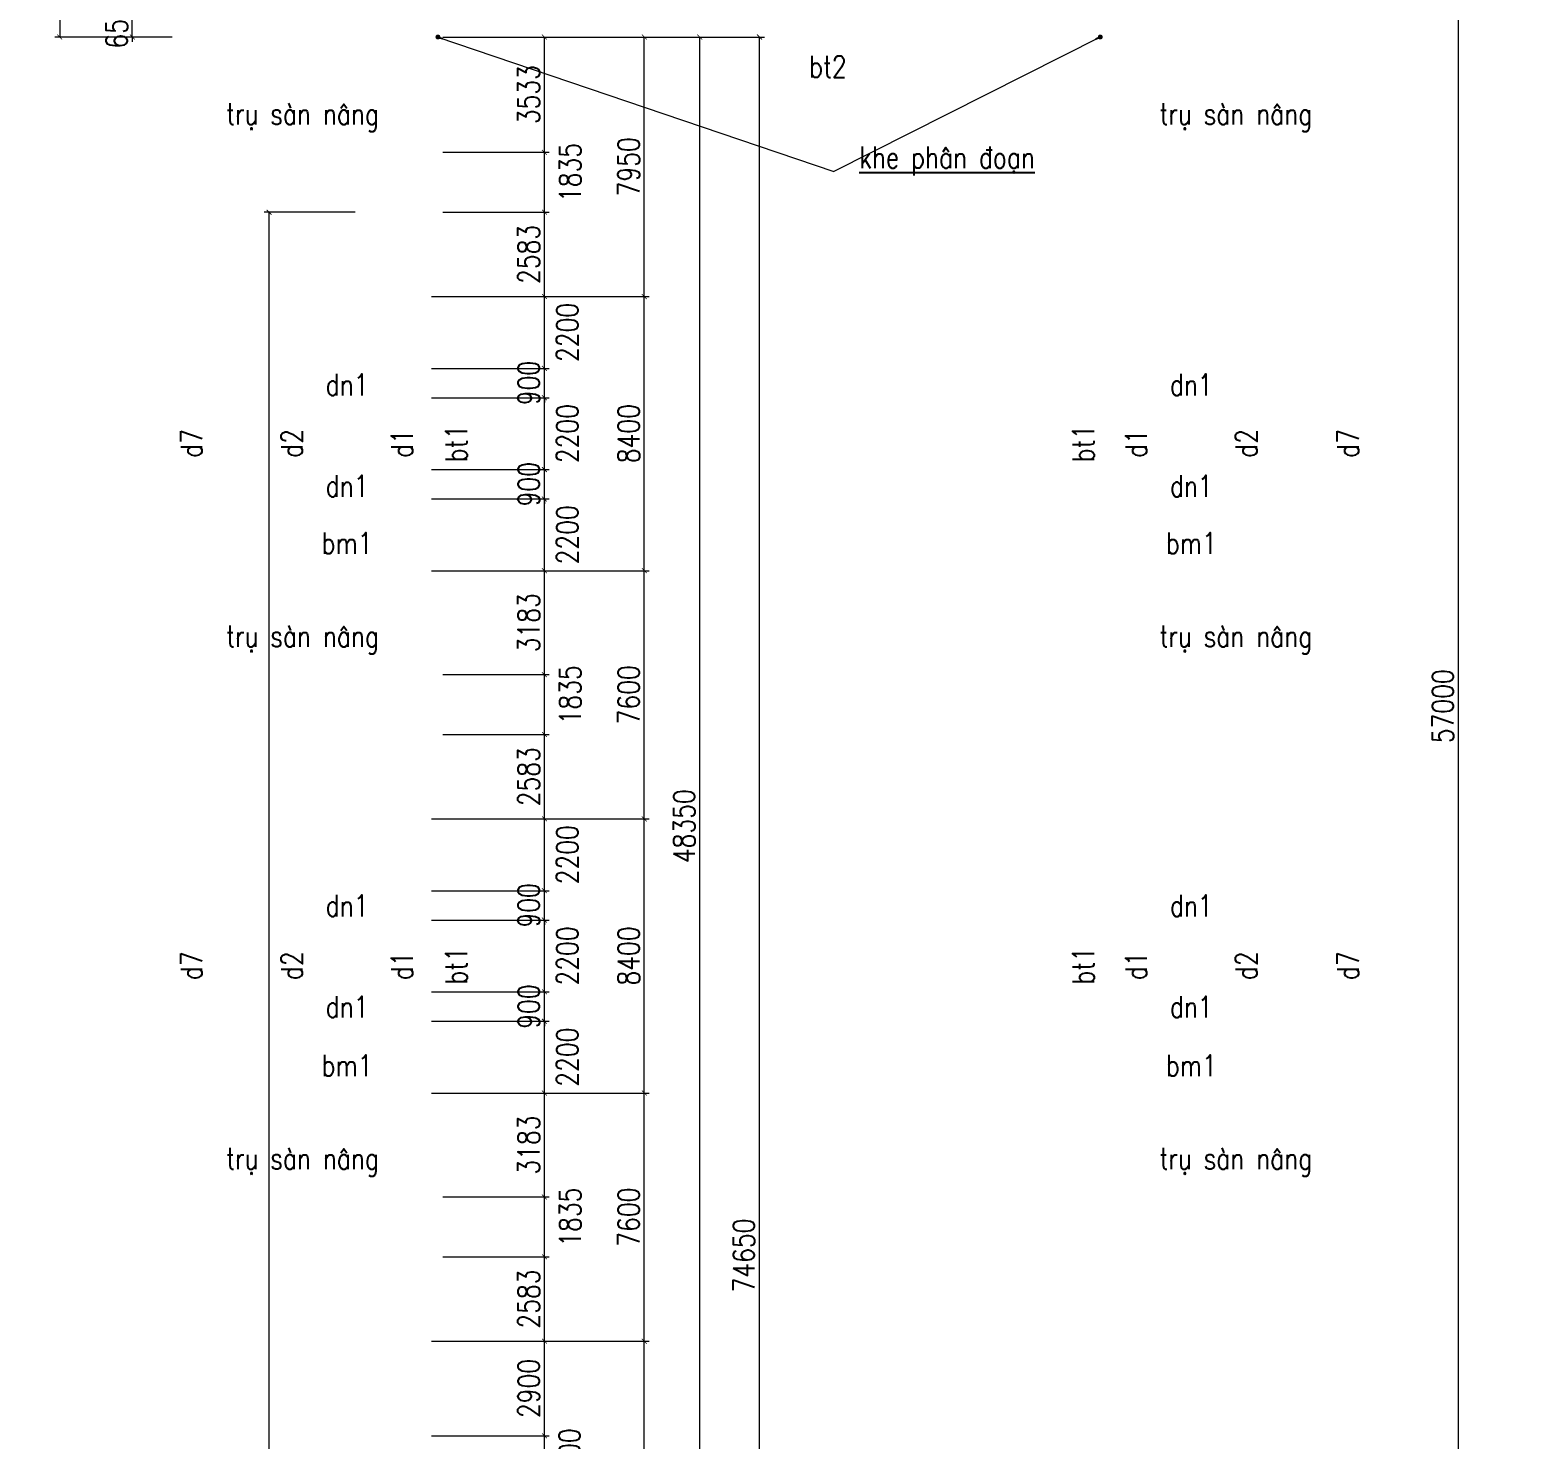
# Model space of a CAD drawing. Header units: inches. Extents: x -1640460 to 2672754, y -1012 to 1209503.
# Drawn here: x 211744 to 257599, y 142396 to 185561 of the extents above; entities that cross this region are included whole.
import ezdxf
from ezdxf.enums import TextEntityAlignment as Align

# ---------------------------------------------------------------- set-up
doc = ezdxf.new("R2010")
doc.units = ezdxf.units.IN
doc.header["$MEASUREMENT"] = 0
doc.layers.add('DAM_KT', color=4, linetype='Continuous')
doc.styles.add('KICH_THUOC', font='vnsimli.shx', dxfattribs={"width": 0.8})
doc.dimstyles.new('DIM_300', dxfattribs={"dimscale": 300, "dimtxt": 2.2, "dimasz": 0.5, "dimexe": 0.5, "dimexo": 0.5, "dimgap": 0.5, "dimtad": 1, "dimdec": 0, "dimdsep": 46, "dimtxsty": 'KICH_THUOC', "dimblk": 'ARCHTICK', "dimcen": 5, "dimclrd": 1, "dimclre": 8, "dimclrt": 256, "dimaunit": 1, "dimadec": 3, "dimazin": 2, "dimtfac": 1, "dimtdec": 0, "dimtix": 1, "dimtmove": 2, "dimatfit": 3, "dimldrblk": 'DOT', "dimfxl": 1, "dimtolj": 1, "dimtzin": 0, "dimlwd": 15, "dimlwe": 9, "dimarcsym": 0})

# ---------------------------------------------------------------- blocks, each defined once
blk = doc.blocks.new('_ArchTick')
at = {"color": 0, "linetype": 'ByBlock', "const_width": 0.15}
blk.add_lwpolyline([(-0.5, -0.5), (0.5, 0.5)], dxfattribs=at)
blk = doc.blocks.new('*D131')
at = {"layer": 'DAM_KT', "color": 8, "lineweight": 9}
for p, q in [((224049, 142494), (227662, 142494)), ((224049, 141594), (227662, 141594))]:
    blk.add_line(p, q, dxfattribs=at)
at = {"layer": 'DAM_KT', "color": 1, "lineweight": 15}
blk.add_line((227512, 141594), (227512, 142494), dxfattribs=at)
at = {"layer": 'Defpoints', "color": 0}
for p in [(223899, 142494), (227512, 142494), (223899, 141594)]:
    blk.add_point(p, dxfattribs=at)
at = {"layer": 'DAM_KT', "color": 1, "lineweight": 15, "xscale": 150, "yscale": 150, "zscale": 150}
for p, rotation in [((227512, 142494), 90), ((227512, 141594), 270)]:
    blk.add_blockref('_ArchTick', p, dxfattribs=dict(at, rotation=rotation))
at = {"layer": 'DAM_KT', "insert": (228279, 142044), "char_height": 660, "attachment_point": 5, "rotation": 90, "style": 'KICH_THUOC'}
blk.add_mtext('\\A1;900', dxfattribs=at)
blk = doc.blocks.new('_Dot')
at = {"color": 0, "linetype": 'ByBlock', "lineweight": -2}
blk.add_line((-0.5, 0), (-1, 0), dxfattribs=at)
at = {"color": 0, "linetype": 'ByBlock', "const_width": 0.5}
blk.add_lwpolyline([(-0.25, 0, 1), (0.25, 0, 1)], format="xyb", close=True, dxfattribs=at)
blk = doc.blocks.new('*D132')
at = {"layer": 'DAM_KT', "color": 8, "lineweight": 9}
for p, q in [((224049, 145394), (227662, 145394)), ((224049, 142494), (227662, 142494))]:
    blk.add_line(p, q, dxfattribs=at)
at = {"layer": 'DAM_KT', "color": 1, "lineweight": 15}
blk.add_line((227512, 142494), (227512, 145394), dxfattribs=at)
at = {"layer": 'Defpoints', "color": 0}
for p in [(223899, 145394), (227512, 145394), (223899, 142494)]:
    blk.add_point(p, dxfattribs=at)
at = {"layer": 'DAM_KT', "color": 1, "lineweight": 15, "xscale": 150, "yscale": 150, "zscale": 150}
for p, rotation in [((227512, 145394), 90), ((227512, 142494), 270)]:
    blk.add_blockref('_ArchTick', p, dxfattribs=dict(at, rotation=rotation))
at = {"layer": 'DAM_KT', "insert": (227032, 143944), "char_height": 660, "attachment_point": 5, "rotation": 90, "style": 'KICH_THUOC'}
blk.add_mtext('\\A1;2900', dxfattribs=at)
blk = doc.blocks.new('*D133')
at = {"layer": 'DAM_KT', "color": 8, "lineweight": 9}
for p, q in [((224399, 163977), (227662, 163977)), ((224049, 161394), (227662, 161394))]:
    blk.add_line(p, q, dxfattribs=at)
at = {"layer": 'DAM_KT', "color": 1, "lineweight": 15}
blk.add_line((227512, 161394), (227512, 163977), dxfattribs=at)
at = {"layer": 'Defpoints', "color": 0}
for p in [(224249, 163977), (227512, 163977), (223899, 161394)]:
    blk.add_point(p, dxfattribs=at)
at = {"layer": 'DAM_KT', "color": 1, "lineweight": 15, "xscale": 150, "yscale": 150, "zscale": 150}
for p, rotation in [((227512, 163977), 90), ((227512, 161394), 270)]:
    blk.add_blockref('_ArchTick', p, dxfattribs=dict(at, rotation=rotation))
at = {"layer": 'DAM_KT', "insert": (227032, 162685), "char_height": 660, "attachment_point": 5, "rotation": 90, "style": 'KICH_THUOC'}
blk.add_mtext('\\A1;2583', dxfattribs=at)
blk = doc.blocks.new('*D134')
at = {"layer": 'DAM_KT', "color": 8, "lineweight": 9}
for p, q in [((224399, 165812), (227662, 165812)), ((224399, 163977), (227662, 163977))]:
    blk.add_line(p, q, dxfattribs=at)
at = {"layer": 'DAM_KT', "color": 1, "lineweight": 15}
blk.add_line((227512, 163977), (227512, 165812), dxfattribs=at)
at = {"layer": 'Defpoints', "color": 0}
for p in [(224249, 165812), (227512, 165812), (224249, 163977)]:
    blk.add_point(p, dxfattribs=at)
at = {"layer": 'DAM_KT', "color": 1, "lineweight": 15, "xscale": 150, "yscale": 150, "zscale": 150}
for p, rotation in [((227512, 165812), 90), ((227512, 163977), 270)]:
    blk.add_blockref('_ArchTick', p, dxfattribs=dict(at, rotation=rotation))
at = {"layer": 'DAM_KT', "insert": (228300, 165194), "char_height": 660, "attachment_point": 5, "rotation": 90, "style": 'KICH_THUOC'}
blk.add_mtext('\\A1;1835', dxfattribs=at)
blk = doc.blocks.new('*D135')
at = {"layer": 'DAM_KT', "color": 8, "lineweight": 9}
for p, q in [((224399, 168994), (227662, 168994)), ((224399, 165812), (227662, 165812))]:
    blk.add_line(p, q, dxfattribs=at)
at = {"layer": 'DAM_KT', "color": 1, "lineweight": 15}
blk.add_line((227512, 165812), (227512, 168994), dxfattribs=at)
at = {"layer": 'Defpoints', "color": 0}
for p in [(224249, 168994), (227512, 168994), (224249, 165812)]:
    blk.add_point(p, dxfattribs=at)
at = {"layer": 'DAM_KT', "color": 1, "lineweight": 15, "xscale": 150, "yscale": 150, "zscale": 150}
for p, rotation in [((227512, 168994), 90), ((227512, 165812), 270)]:
    blk.add_blockref('_ArchTick', p, dxfattribs=dict(at, rotation=rotation))
at = {"layer": 'DAM_KT', "insert": (227032, 167403), "char_height": 660, "attachment_point": 5, "rotation": 90, "style": 'KICH_THUOC'}
blk.add_mtext('\\A1;3183', dxfattribs=at)
blk = doc.blocks.new('*D136')
at = {"layer": 'DAM_KT', "color": 8, "lineweight": 9}
for p, q in [((224399, 185344), (227662, 185344)), ((224399, 181812), (227662, 181812))]:
    blk.add_line(p, q, dxfattribs=at)
at = {"layer": 'DAM_KT', "color": 1, "lineweight": 15}
blk.add_line((227512, 181812), (227512, 185344), dxfattribs=at)
at = {"layer": 'Defpoints', "color": 0}
for p in [(224249, 185344), (227512, 185344), (224249, 181812)]:
    blk.add_point(p, dxfattribs=at)
at = {"layer": 'DAM_KT', "color": 1, "lineweight": 15, "xscale": 150, "yscale": 150, "zscale": 150}
for p, rotation in [((227512, 185344), 90), ((227512, 181812), 270)]:
    blk.add_blockref('_ArchTick', p, dxfattribs=dict(at, rotation=rotation))
at = {"layer": 'DAM_KT', "insert": (227032, 183578), "char_height": 660, "attachment_point": 5, "rotation": 90, "style": 'KICH_THUOC'}
blk.add_mtext('\\A1;3533', dxfattribs=at)
blk = doc.blocks.new('*D137')
at = {"layer": 'DAM_KT', "color": 8, "lineweight": 9}
for p, q in [((224399, 181812), (227662, 181812)), ((224399, 179977), (227662, 179977))]:
    blk.add_line(p, q, dxfattribs=at)
at = {"layer": 'DAM_KT', "color": 1, "lineweight": 15}
blk.add_line((227512, 179977), (227512, 181812), dxfattribs=at)
at = {"layer": 'Defpoints', "color": 0}
for p in [(224249, 181812), (227512, 181812), (224249, 179977)]:
    blk.add_point(p, dxfattribs=at)
at = {"layer": 'DAM_KT', "color": 1, "lineweight": 15, "xscale": 150, "yscale": 150, "zscale": 150}
for p, rotation in [((227512, 181812), 90), ((227512, 179977), 270)]:
    blk.add_blockref('_ArchTick', p, dxfattribs=dict(at, rotation=rotation))
at = {"layer": 'DAM_KT', "insert": (228300, 181194), "char_height": 660, "attachment_point": 5, "rotation": 90, "style": 'KICH_THUOC'}
blk.add_mtext('\\A1;1835', dxfattribs=at)
blk = doc.blocks.new('*D138')
at = {"layer": 'DAM_KT', "color": 8, "lineweight": 9}
for p, q in [((224399, 179977), (227662, 179977)), ((224049, 177394), (227662, 177394))]:
    blk.add_line(p, q, dxfattribs=at)
at = {"layer": 'DAM_KT', "color": 1, "lineweight": 15}
blk.add_line((227512, 177394), (227512, 179977), dxfattribs=at)
at = {"layer": 'Defpoints', "color": 0}
for p in [(224249, 179977), (227512, 179977), (223899, 177394)]:
    blk.add_point(p, dxfattribs=at)
at = {"layer": 'DAM_KT', "color": 1, "lineweight": 15, "xscale": 150, "yscale": 150, "zscale": 150}
for p, rotation in [((227512, 179977), 90), ((227512, 177394), 270)]:
    blk.add_blockref('_ArchTick', p, dxfattribs=dict(at, rotation=rotation))
at = {"layer": 'DAM_KT', "insert": (227032, 178685), "char_height": 660, "attachment_point": 5, "rotation": 90, "style": 'KICH_THUOC'}
blk.add_mtext('\\A1;2583', dxfattribs=at)
blk = doc.blocks.new('*D143')
at = {"layer": 'DAM_KT', "color": 8, "lineweight": 9}
for p, q in [((224049, 145394), (230724, 145394)), ((224399, 136994), (230724, 136994))]:
    blk.add_line(p, q, dxfattribs=at)
at = {"layer": 'DAM_KT', "color": 1, "lineweight": 15}
blk.add_line((230574, 136994), (230574, 145394), dxfattribs=at)
at = {"layer": 'Defpoints', "color": 0}
for p in [(223899, 145394), (230574, 145394), (224249, 136994)]:
    blk.add_point(p, dxfattribs=at)
at = {"layer": 'DAM_KT', "color": 1, "lineweight": 15, "xscale": 150, "yscale": 150, "zscale": 150}
for p, rotation in [((230574, 145394), 90), ((230574, 136994), 270)]:
    blk.add_blockref('_ArchTick', p, dxfattribs=dict(at, rotation=rotation))
at = {"layer": 'DAM_KT', "insert": (230094, 141194), "char_height": 660, "attachment_point": 5, "rotation": 90, "style": 'KICH_THUOC'}
blk.add_mtext('\\A1;8400', dxfattribs=at)
blk = doc.blocks.new('*D144')
at = {"layer": 'DAM_KT', "color": 8, "lineweight": 9}
for p, q in [((224049, 152994), (230724, 152994)), ((224049, 145394), (230724, 145394))]:
    blk.add_line(p, q, dxfattribs=at)
at = {"layer": 'DAM_KT', "color": 1, "lineweight": 15}
blk.add_line((230574, 145394), (230574, 152994), dxfattribs=at)
at = {"layer": 'Defpoints', "color": 0}
for p in [(223899, 152994), (230574, 152994), (223899, 145394)]:
    blk.add_point(p, dxfattribs=at)
at = {"layer": 'DAM_KT', "color": 1, "lineweight": 15, "xscale": 150, "yscale": 150, "zscale": 150}
for p, rotation in [((230574, 152994), 90), ((230574, 145394), 270)]:
    blk.add_blockref('_ArchTick', p, dxfattribs=dict(at, rotation=rotation))
at = {"layer": 'DAM_KT', "insert": (230094, 149194), "char_height": 660, "attachment_point": 5, "rotation": 90, "style": 'KICH_THUOC'}
blk.add_mtext('\\A1;7600', dxfattribs=at)
blk = doc.blocks.new('*D145')
at = {"layer": 'DAM_KT', "color": 8, "lineweight": 9}
for p, q in [((224049, 161394), (230724, 161394)), ((224049, 152994), (230724, 152994))]:
    blk.add_line(p, q, dxfattribs=at)
at = {"layer": 'DAM_KT', "color": 1, "lineweight": 15}
blk.add_line((230574, 152994), (230574, 161394), dxfattribs=at)
at = {"layer": 'Defpoints', "color": 0}
for p in [(223899, 161394), (230574, 161394), (223899, 152994)]:
    blk.add_point(p, dxfattribs=at)
at = {"layer": 'DAM_KT', "color": 1, "lineweight": 15, "xscale": 150, "yscale": 150, "zscale": 150}
for p, rotation in [((230574, 161394), 90), ((230574, 152994), 270)]:
    blk.add_blockref('_ArchTick', p, dxfattribs=dict(at, rotation=rotation))
at = {"layer": 'DAM_KT', "insert": (230094, 157194), "char_height": 660, "attachment_point": 5, "rotation": 90, "style": 'KICH_THUOC'}
blk.add_mtext('\\A1;8400', dxfattribs=at)
blk = doc.blocks.new('*D146')
at = {"layer": 'DAM_KT', "color": 8, "lineweight": 9}
for p, q in [((224049, 168994), (230724, 168994)), ((224049, 161394), (230724, 161394))]:
    blk.add_line(p, q, dxfattribs=at)
at = {"layer": 'DAM_KT', "color": 1, "lineweight": 15}
blk.add_line((230574, 161394), (230574, 168994), dxfattribs=at)
at = {"layer": 'Defpoints', "color": 0}
for p in [(223899, 168994), (230574, 168994), (223899, 161394)]:
    blk.add_point(p, dxfattribs=at)
at = {"layer": 'DAM_KT', "color": 1, "lineweight": 15, "xscale": 150, "yscale": 150, "zscale": 150}
for p, rotation in [((230574, 168994), 90), ((230574, 161394), 270)]:
    blk.add_blockref('_ArchTick', p, dxfattribs=dict(at, rotation=rotation))
at = {"layer": 'DAM_KT', "insert": (230094, 165194), "char_height": 660, "attachment_point": 5, "rotation": 90, "style": 'KICH_THUOC'}
blk.add_mtext('\\A1;7600', dxfattribs=at)
blk = doc.blocks.new('*D147')
at = {"layer": 'DAM_KT', "color": 8, "lineweight": 9}
for p, q in [((224049, 177394), (230724, 177394)), ((224049, 168994), (230724, 168994))]:
    blk.add_line(p, q, dxfattribs=at)
at = {"layer": 'DAM_KT', "color": 1, "lineweight": 15}
blk.add_line((230574, 168994), (230574, 177394), dxfattribs=at)
at = {"layer": 'Defpoints', "color": 0}
for p in [(223899, 177394), (230574, 177394), (223899, 168994)]:
    blk.add_point(p, dxfattribs=at)
at = {"layer": 'DAM_KT', "color": 1, "lineweight": 15, "xscale": 150, "yscale": 150, "zscale": 150}
for p, rotation in [((230574, 177394), 90), ((230574, 168994), 270)]:
    blk.add_blockref('_ArchTick', p, dxfattribs=dict(at, rotation=rotation))
at = {"layer": 'DAM_KT', "insert": (230094, 173194), "char_height": 660, "attachment_point": 5, "rotation": 90, "style": 'KICH_THUOC'}
blk.add_mtext('\\A1;8400', dxfattribs=at)
blk = doc.blocks.new('*D148')
at = {"layer": 'DAM_KT', "color": 8, "lineweight": 9}
for p, q in [((224399, 185344), (230724, 185344)), ((224049, 177394), (230724, 177394))]:
    blk.add_line(p, q, dxfattribs=at)
at = {"layer": 'DAM_KT', "color": 1, "lineweight": 15}
blk.add_line((230574, 177394), (230574, 185344), dxfattribs=at)
at = {"layer": 'Defpoints', "color": 0}
for p in [(224249, 185344), (230574, 185344), (223899, 177394)]:
    blk.add_point(p, dxfattribs=at)
at = {"layer": 'DAM_KT', "color": 1, "lineweight": 15, "xscale": 150, "yscale": 150, "zscale": 150}
for p, rotation in [((230574, 185344), 90), ((230574, 177394), 270)]:
    blk.add_blockref('_ArchTick', p, dxfattribs=dict(at, rotation=rotation))
at = {"layer": 'DAM_KT', "insert": (230094, 181369), "char_height": 660, "attachment_point": 5, "rotation": 90, "style": 'KICH_THUOC'}
blk.add_mtext('\\A1;7950', dxfattribs=at)
blk = doc.blocks.new('*D150')
at = {"layer": 'DAM_KT', "color": 8, "lineweight": 9}
for p, q in [((224399, 185344), (232425, 185344)), ((224399, 136994), (232425, 136994))]:
    blk.add_line(p, q, dxfattribs=at)
at = {"layer": 'DAM_KT', "color": 1, "lineweight": 15}
blk.add_line((232275, 136994), (232275, 185344), dxfattribs=at)
at = {"layer": 'Defpoints', "color": 0}
for p in [(224249, 185344), (232275, 185344), (224249, 136994)]:
    blk.add_point(p, dxfattribs=at)
at = {"layer": 'DAM_KT', "color": 1, "lineweight": 15, "xscale": 150, "yscale": 150, "zscale": 150}
for p, rotation in [((232275, 185344), 90), ((232275, 136994), 270)]:
    blk.add_blockref('_ArchTick', p, dxfattribs=dict(at, rotation=rotation))
at = {"layer": 'DAM_KT', "insert": (231795, 161169), "char_height": 660, "attachment_point": 5, "rotation": 90, "style": 'KICH_THUOC'}
blk.add_mtext('\\A1;48350', dxfattribs=at)
blk = doc.blocks.new('*D247')
at = {"layer": 'DAM_KT', "color": 8, "lineweight": 9}
for p, q in [((216099, 185994), (214732, 185994)), ((216099, 185344), (214732, 185344))]:
    blk.add_line(p, q, dxfattribs=at)
at = {"layer": 'DAM_KT', "color": 1, "lineweight": 15}
for p, q in [((214882, 185994), (214882, 186144)), ((214882, 185344), (214882, 185994)), ((214882, 185344), (214882, 185194))]:
    blk.add_line(p, q, dxfattribs=at)
at = {"layer": 'Defpoints', "color": 0}
for p in [(214882, 185994), (216249, 185994), (216249, 185344)]:
    blk.add_point(p, dxfattribs=at)
at = {"layer": 'DAM_KT', "color": 1, "lineweight": 15, "xscale": 150, "yscale": 150, "zscale": 150}
for p, rotation in [((214882, 185994), 270), ((214882, 185344), 90)]:
    blk.add_blockref('_ArchTick', p, dxfattribs=dict(at, rotation=rotation))
at = {"layer": 'DAM_KT', "insert": (214402, 185669), "char_height": 660, "attachment_point": 5, "rotation": 90, "style": 'KICH_THUOC'}
blk.add_mtext('\\A1;650', dxfattribs=at)
blk = doc.blocks.new('*D249')
at = {"layer": 'DAM_KT', "color": 8, "lineweight": 9}
for p, q in [((216099, 193344), (212507, 193344)), ((216099, 185344), (212507, 185344))]:
    blk.add_line(p, q, dxfattribs=at)
at = {"layer": 'DAM_KT', "color": 1, "lineweight": 15}
blk.add_line((212657, 193344), (212657, 185344), dxfattribs=at)
at = {"layer": 'Defpoints', "color": 0}
for p in [(216249, 193344), (212657, 185344), (216249, 185344)]:
    blk.add_point(p, dxfattribs=at)
at = {"layer": 'DAM_KT', "color": 1, "lineweight": 15, "xscale": 150, "yscale": 150, "zscale": 150}
for p, rotation in [((212657, 193344), 90), ((212657, 185344), 270)]:
    blk.add_blockref('_ArchTick', p, dxfattribs=dict(at, rotation=rotation))
at = {"layer": 'DAM_KT', "insert": (212177, 189344), "char_height": 660, "attachment_point": 5, "rotation": 90, "style": 'KICH_THUOC'}
blk.add_mtext('\\A1;8000', dxfattribs=at)
blk = doc.blocks.new('TEXT')
at = {"style": 'KICH_THUOC', "width": 0.8}
blk.add_attdef('NOI_DUNG', text='', height=2.2, dxfattribs=at).set_placement((0, 0), align=Align.BOTTOM_CENTER)
blk = doc.blocks.new('*D178')
at = {"layer": 'DAM_KT', "color": 8, "lineweight": 9}
for p, q in [((224399, 185344), (234255, 185344)), ((224399, 110694), (234255, 110694))]:
    blk.add_line(p, q, dxfattribs=at)
at = {"layer": 'DAM_KT', "color": 1, "lineweight": 15}
blk.add_line((234105, 110694), (234105, 185344), dxfattribs=at)
at = {"layer": 'Defpoints', "color": 0}
for p in [(224249, 185344), (234105, 185344), (224249, 110694)]:
    blk.add_point(p, dxfattribs=at)
at = {"layer": 'DAM_KT', "color": 1, "lineweight": 15, "xscale": 150, "yscale": 150, "zscale": 150}
for p, rotation in [((234105, 185344), 90), ((234105, 110694), 270)]:
    blk.add_blockref('_ArchTick', p, dxfattribs=dict(at, rotation=rotation))
at = {"layer": 'DAM_KT', "insert": (233625, 148019), "char_height": 660, "attachment_point": 5, "rotation": 90, "style": 'KICH_THUOC'}
blk.add_mtext('\\A1;74650', dxfattribs=at)
blk = doc.blocks.new('*D179')
at = {"layer": 'DAM_KT', "color": 8, "lineweight": 9}
for p, q in [((224049, 155194), (227662, 155194)), ((224399, 152994), (227662, 152994))]:
    blk.add_line(p, q, dxfattribs=at)
at = {"layer": 'DAM_KT', "color": 1, "lineweight": 15}
blk.add_line((227512, 152994), (227512, 155194), dxfattribs=at)
at = {"layer": 'Defpoints', "color": 0}
for p in [(223899, 155194), (227512, 155194), (224249, 152994)]:
    blk.add_point(p, dxfattribs=at)
at = {"layer": 'DAM_KT', "color": 1, "lineweight": 15, "xscale": 150, "yscale": 150, "zscale": 150}
for p, rotation in [((227512, 155194), 90), ((227512, 152994), 270)]:
    blk.add_blockref('_ArchTick', p, dxfattribs=dict(at, rotation=rotation))
at = {"layer": 'DAM_KT', "insert": (228216, 154094), "char_height": 660, "attachment_point": 5, "rotation": 90, "style": 'KICH_THUOC'}
blk.add_mtext('\\A1;2200', dxfattribs=at)
blk = doc.blocks.new('*D180')
at = {"layer": 'DAM_KT', "color": 8, "lineweight": 9}
for p, q in [((224049, 156094), (227662, 156094)), ((224049, 155194), (227662, 155194))]:
    blk.add_line(p, q, dxfattribs=at)
at = {"layer": 'DAM_KT', "color": 1, "lineweight": 15}
for p, q in [((227512, 156094), (227512, 156244)), ((227512, 155194), (227512, 156094)), ((227512, 155194), (227512, 155044))]:
    blk.add_line(p, q, dxfattribs=at)
at = {"layer": 'Defpoints', "color": 0}
for p in [(223899, 156094), (227512, 156094), (223899, 155194)]:
    blk.add_point(p, dxfattribs=at)
at = {"layer": 'DAM_KT', "color": 1, "lineweight": 15, "xscale": 150, "yscale": 150, "zscale": 150}
for p, rotation in [((227512, 156094), 270), ((227512, 155194), 90)]:
    blk.add_blockref('_ArchTick', p, dxfattribs=dict(at, rotation=rotation))
at = {"layer": 'DAM_KT', "insert": (227032, 155644), "char_height": 660, "attachment_point": 5, "rotation": 90, "style": 'KICH_THUOC'}
blk.add_mtext('\\A1;900', dxfattribs=at)
blk = doc.blocks.new('*D181')
at = {"layer": 'DAM_KT', "color": 8, "lineweight": 9}
for p, q in [((224049, 158294), (227662, 158294)), ((224049, 156094), (227662, 156094))]:
    blk.add_line(p, q, dxfattribs=at)
at = {"layer": 'DAM_KT', "color": 1, "lineweight": 15}
blk.add_line((227512, 156094), (227512, 158294), dxfattribs=at)
at = {"layer": 'Defpoints', "color": 0}
for p in [(223899, 158294), (227512, 158294), (223899, 156094)]:
    blk.add_point(p, dxfattribs=at)
at = {"layer": 'DAM_KT', "color": 1, "lineweight": 15, "xscale": 150, "yscale": 150, "zscale": 150}
for p, rotation in [((227512, 158294), 90), ((227512, 156094), 270)]:
    blk.add_blockref('_ArchTick', p, dxfattribs=dict(at, rotation=rotation))
at = {"layer": 'DAM_KT', "insert": (228216, 157194), "char_height": 660, "attachment_point": 5, "rotation": 90, "style": 'KICH_THUOC'}
blk.add_mtext('\\A1;2200', dxfattribs=at)
blk = doc.blocks.new('*D182')
at = {"layer": 'DAM_KT', "color": 8, "lineweight": 9}
for p, q in [((224049, 159194), (227662, 159194)), ((224049, 158294), (227662, 158294))]:
    blk.add_line(p, q, dxfattribs=at)
at = {"layer": 'DAM_KT', "color": 1, "lineweight": 15}
for p, q in [((227512, 159194), (227512, 159344)), ((227512, 158294), (227512, 159194)), ((227512, 158294), (227512, 158144))]:
    blk.add_line(p, q, dxfattribs=at)
at = {"layer": 'Defpoints', "color": 0}
for p in [(223899, 159194), (227512, 159194), (223899, 158294)]:
    blk.add_point(p, dxfattribs=at)
at = {"layer": 'DAM_KT', "color": 1, "lineweight": 15, "xscale": 150, "yscale": 150, "zscale": 150}
for p, rotation in [((227512, 159194), 270), ((227512, 158294), 90)]:
    blk.add_blockref('_ArchTick', p, dxfattribs=dict(at, rotation=rotation))
at = {"layer": 'DAM_KT', "insert": (227032, 158744), "char_height": 660, "attachment_point": 5, "rotation": 90, "style": 'KICH_THUOC'}
blk.add_mtext('\\A1;900', dxfattribs=at)
blk = doc.blocks.new('*D183')
at = {"layer": 'DAM_KT', "color": 8, "lineweight": 9}
for p, q in [((224049, 161394), (227662, 161394)), ((224049, 159194), (227662, 159194))]:
    blk.add_line(p, q, dxfattribs=at)
at = {"layer": 'DAM_KT', "color": 1, "lineweight": 15}
blk.add_line((227512, 159194), (227512, 161394), dxfattribs=at)
at = {"layer": 'Defpoints', "color": 0}
for p in [(223899, 161394), (227512, 161394), (223899, 159194)]:
    blk.add_point(p, dxfattribs=at)
at = {"layer": 'DAM_KT', "color": 1, "lineweight": 15, "xscale": 150, "yscale": 150, "zscale": 150}
for p, rotation in [((227512, 161394), 90), ((227512, 159194), 270)]:
    blk.add_blockref('_ArchTick', p, dxfattribs=dict(at, rotation=rotation))
at = {"layer": 'DAM_KT', "insert": (228216, 160294), "char_height": 660, "attachment_point": 5, "rotation": 90, "style": 'KICH_THUOC'}
blk.add_mtext('\\A1;2200', dxfattribs=at)
blk = doc.blocks.new('*D184')
at = {"layer": 'DAM_KT', "color": 8, "lineweight": 9}
for p, q in [((224049, 177394), (227662, 177394)), ((224049, 175194), (227662, 175194))]:
    blk.add_line(p, q, dxfattribs=at)
at = {"layer": 'DAM_KT', "color": 1, "lineweight": 15}
blk.add_line((227512, 175194), (227512, 177394), dxfattribs=at)
at = {"layer": 'Defpoints', "color": 0}
for p in [(223899, 177394), (227512, 177394), (223899, 175194)]:
    blk.add_point(p, dxfattribs=at)
at = {"layer": 'DAM_KT', "color": 1, "lineweight": 15, "xscale": 150, "yscale": 150, "zscale": 150}
for p, rotation in [((227512, 177394), 90), ((227512, 175194), 270)]:
    blk.add_blockref('_ArchTick', p, dxfattribs=dict(at, rotation=rotation))
at = {"layer": 'DAM_KT', "insert": (228216, 176294), "char_height": 660, "attachment_point": 5, "rotation": 90, "style": 'KICH_THUOC'}
blk.add_mtext('\\A1;2200', dxfattribs=at)
blk = doc.blocks.new('*D185')
at = {"layer": 'DAM_KT', "color": 8, "lineweight": 9}
for p, q in [((224049, 175194), (227662, 175194)), ((224049, 174294), (227662, 174294))]:
    blk.add_line(p, q, dxfattribs=at)
at = {"layer": 'DAM_KT', "color": 1, "lineweight": 15}
for p, q in [((227512, 175194), (227512, 175344)), ((227512, 174294), (227512, 175194)), ((227512, 174294), (227512, 174144))]:
    blk.add_line(p, q, dxfattribs=at)
at = {"layer": 'Defpoints', "color": 0}
for p in [(223899, 175194), (227512, 175194), (223899, 174294)]:
    blk.add_point(p, dxfattribs=at)
at = {"layer": 'DAM_KT', "color": 1, "lineweight": 15, "xscale": 150, "yscale": 150, "zscale": 150}
for p, rotation in [((227512, 175194), 270), ((227512, 174294), 90)]:
    blk.add_blockref('_ArchTick', p, dxfattribs=dict(at, rotation=rotation))
at = {"layer": 'DAM_KT', "insert": (227032, 174744), "char_height": 660, "attachment_point": 5, "rotation": 90, "style": 'KICH_THUOC'}
blk.add_mtext('\\A1;900', dxfattribs=at)
blk = doc.blocks.new('*D186')
at = {"layer": 'DAM_KT', "color": 8, "lineweight": 9}
for p, q in [((224049, 174294), (227662, 174294)), ((224049, 172094), (227662, 172094))]:
    blk.add_line(p, q, dxfattribs=at)
at = {"layer": 'DAM_KT', "color": 1, "lineweight": 15}
blk.add_line((227512, 172094), (227512, 174294), dxfattribs=at)
at = {"layer": 'Defpoints', "color": 0}
for p in [(223899, 174294), (227512, 174294), (223899, 172094)]:
    blk.add_point(p, dxfattribs=at)
at = {"layer": 'DAM_KT', "color": 1, "lineweight": 15, "xscale": 150, "yscale": 150, "zscale": 150}
for p, rotation in [((227512, 174294), 90), ((227512, 172094), 270)]:
    blk.add_blockref('_ArchTick', p, dxfattribs=dict(at, rotation=rotation))
at = {"layer": 'DAM_KT', "insert": (228216, 173194), "char_height": 660, "attachment_point": 5, "rotation": 90, "style": 'KICH_THUOC'}
blk.add_mtext('\\A1;2200', dxfattribs=at)
blk = doc.blocks.new('*D187')
at = {"layer": 'DAM_KT', "color": 8, "lineweight": 9}
for p, q in [((224049, 172094), (227662, 172094)), ((224049, 171194), (227662, 171194))]:
    blk.add_line(p, q, dxfattribs=at)
at = {"layer": 'DAM_KT', "color": 1, "lineweight": 15}
for p, q in [((227512, 172094), (227512, 172244)), ((227512, 171194), (227512, 172094)), ((227512, 171194), (227512, 171044))]:
    blk.add_line(p, q, dxfattribs=at)
at = {"layer": 'Defpoints', "color": 0}
for p in [(223899, 172094), (227512, 172094), (223899, 171194)]:
    blk.add_point(p, dxfattribs=at)
at = {"layer": 'DAM_KT', "color": 1, "lineweight": 15, "xscale": 150, "yscale": 150, "zscale": 150}
for p, rotation in [((227512, 172094), 270), ((227512, 171194), 90)]:
    blk.add_blockref('_ArchTick', p, dxfattribs=dict(at, rotation=rotation))
at = {"layer": 'DAM_KT', "insert": (227032, 171644), "char_height": 660, "attachment_point": 5, "rotation": 90, "style": 'KICH_THUOC'}
blk.add_mtext('\\A1;900', dxfattribs=at)
blk = doc.blocks.new('*D188')
at = {"layer": 'DAM_KT', "color": 8, "lineweight": 9}
for p, q in [((224049, 171194), (227662, 171194)), ((224399, 168994), (227662, 168994))]:
    blk.add_line(p, q, dxfattribs=at)
at = {"layer": 'DAM_KT', "color": 1, "lineweight": 15}
blk.add_line((227512, 168994), (227512, 171194), dxfattribs=at)
at = {"layer": 'Defpoints', "color": 0}
for p in [(223899, 171194), (227512, 171194), (224249, 168994)]:
    blk.add_point(p, dxfattribs=at)
at = {"layer": 'DAM_KT', "color": 1, "lineweight": 15, "xscale": 150, "yscale": 150, "zscale": 150}
for p, rotation in [((227512, 171194), 90), ((227512, 168994), 270)]:
    blk.add_blockref('_ArchTick', p, dxfattribs=dict(at, rotation=rotation))
at = {"layer": 'DAM_KT', "insert": (228216, 170094), "char_height": 660, "attachment_point": 5, "rotation": 90, "style": 'KICH_THUOC'}
blk.add_mtext('\\A1;2200', dxfattribs=at)
blk = doc.blocks.new('*D226')
at = {"layer": 'DAM_KT', "color": 8, "lineweight": 9}
for p, q in [((257449, 193344), (255378, 193344)), ((256699, 136344), (255378, 136344))]:
    blk.add_line(p, q, dxfattribs=at)
at = {"layer": 'DAM_KT', "color": 1, "lineweight": 15}
blk.add_line((255528, 136344), (255528, 193344), dxfattribs=at)
at = {"layer": 'Defpoints', "color": 0}
for p in [(255528, 193344), (257599, 193344), (256849, 136344)]:
    blk.add_point(p, dxfattribs=at)
at = {"layer": 'DAM_KT', "color": 1, "lineweight": 15, "xscale": 150, "yscale": 150, "zscale": 150}
for p, rotation in [((255528, 193344), 90), ((255528, 136344), 270)]:
    blk.add_blockref('_ArchTick', p, dxfattribs=dict(at, rotation=rotation))
at = {"layer": 'DAM_KT', "lineweight": 70, "insert": (255048, 164844), "char_height": 660, "attachment_point": 5, "rotation": 90, "style": 'KICH_THUOC'}
blk.add_mtext('\\A1;57000', dxfattribs=at)
blk = doc.blocks.new('*D51')
at = {"layer": 'DAM_KT', "color": 8, "lineweight": 9}
for p, q in [((224399, 149812), (227662, 149812)), ((224399, 147977), (227662, 147977))]:
    blk.add_line(p, q, dxfattribs=at)
at = {"layer": 'DAM_KT', "color": 1, "lineweight": 15}
blk.add_line((227512, 147977), (227512, 149812), dxfattribs=at)
at = {"layer": 'Defpoints', "color": 0}
for p in [(224249, 149812), (227512, 149812), (224249, 147977)]:
    blk.add_point(p, dxfattribs=at)
at = {"layer": 'DAM_KT', "color": 1, "lineweight": 15, "xscale": 150, "yscale": 150, "zscale": 150}
for p, rotation in [((227512, 149812), 90), ((227512, 147977), 270)]:
    blk.add_blockref('_ArchTick', p, dxfattribs=dict(at, rotation=rotation))
at = {"layer": 'DAM_KT', "insert": (228300, 149194), "char_height": 660, "attachment_point": 5, "rotation": 90, "style": 'KICH_THUOC'}
blk.add_mtext('\\A1;1835', dxfattribs=at)
blk = doc.blocks.new('*D52')
at = {"layer": 'DAM_KT', "color": 8, "lineweight": 9}
for p, q in [((224399, 152994), (227662, 152994)), ((224399, 149812), (227662, 149812))]:
    blk.add_line(p, q, dxfattribs=at)
at = {"layer": 'DAM_KT', "color": 1, "lineweight": 15}
blk.add_line((227512, 149812), (227512, 152994), dxfattribs=at)
at = {"layer": 'Defpoints', "color": 0}
for p in [(224249, 152994), (227512, 152994), (224249, 149812)]:
    blk.add_point(p, dxfattribs=at)
at = {"layer": 'DAM_KT', "color": 1, "lineweight": 15, "xscale": 150, "yscale": 150, "zscale": 150}
for p, rotation in [((227512, 152994), 90), ((227512, 149812), 270)]:
    blk.add_blockref('_ArchTick', p, dxfattribs=dict(at, rotation=rotation))
at = {"layer": 'DAM_KT', "insert": (227032, 151403), "char_height": 660, "attachment_point": 5, "rotation": 90, "style": 'KICH_THUOC'}
blk.add_mtext('\\A1;3183', dxfattribs=at)
blk = doc.blocks.new('*D53')
at = {"layer": 'DAM_KT', "color": 8, "lineweight": 9}
for p, q in [((224399, 147977), (227662, 147977)), ((224049, 145394), (227662, 145394))]:
    blk.add_line(p, q, dxfattribs=at)
at = {"layer": 'DAM_KT', "color": 1, "lineweight": 15}
blk.add_line((227512, 145394), (227512, 147977), dxfattribs=at)
at = {"layer": 'Defpoints', "color": 0}
for p in [(224249, 147977), (227512, 147977), (223899, 145394)]:
    blk.add_point(p, dxfattribs=at)
at = {"layer": 'DAM_KT', "color": 1, "lineweight": 15, "xscale": 150, "yscale": 150, "zscale": 150}
for p, rotation in [((227512, 147977), 90), ((227512, 145394), 270)]:
    blk.add_blockref('_ArchTick', p, dxfattribs=dict(at, rotation=rotation))
at = {"layer": 'DAM_KT', "insert": (227032, 146685), "char_height": 660, "attachment_point": 5, "rotation": 90, "style": 'KICH_THUOC'}
blk.add_mtext('\\A1;2583', dxfattribs=at)
blk = doc.blocks.new('*D233')
at = {"layer": 'DAM_KT', "color": 8, "lineweight": 9}
for p, q in [((221709, 179977), (218923, 179977)), ((221709, 55117), (218923, 55117))]:
    blk.add_line(p, q, dxfattribs=at)
at = {"layer": 'DAM_KT', "color": 1, "lineweight": 15}
blk.add_line((219073, 55117), (219073, 179977), dxfattribs=at)
at = {"layer": 'Defpoints', "color": 0}
for p in [(219073, 179977), (221859, 179977), (221859, 55117)]:
    blk.add_point(p, dxfattribs=at)
at = {"layer": 'DAM_KT', "color": 1, "lineweight": 15, "xscale": 150, "yscale": 150, "zscale": 150}
for p, rotation in [((219073, 179977), 90), ((219073, 55117), 270)]:
    blk.add_blockref('_ArchTick', p, dxfattribs=dict(at, rotation=rotation))
at = {"layer": 'DAM_KT', "insert": (218593, 117547), "char_height": 660, "attachment_point": 5, "rotation": 90, "style": 'KICH_THUOC'}
blk.add_mtext('\\A1;124859', dxfattribs=at)
blk = doc.blocks.new('*D234')
at = {"layer": 'DAM_KT', "color": 8, "lineweight": 9}
for p, q in [((221709, 179977), (218923, 179977)), ((221709, 55117), (218923, 55117))]:
    blk.add_line(p, q, dxfattribs=at)
at = {"layer": 'DAM_KT', "color": 1, "lineweight": 15}
blk.add_line((219073, 55117), (219073, 179977), dxfattribs=at)
at = {"layer": 'Defpoints', "color": 0}
for p in [(219073, 179977), (221859, 179977), (221859, 55117)]:
    blk.add_point(p, dxfattribs=at)
at = {"layer": 'DAM_KT', "color": 1, "lineweight": 15, "xscale": 150, "yscale": 150, "zscale": 150}
for p, rotation in [((219073, 179977), 90), ((219073, 55117), 270)]:
    blk.add_blockref('_ArchTick', p, dxfattribs=dict(at, rotation=rotation))
at = {"layer": 'DAM_KT', "insert": (218593, 117547), "char_height": 660, "attachment_point": 5, "rotation": 90, "style": 'KICH_THUOC'}
blk.add_mtext('\\A1;124859', dxfattribs=at)
blk = doc.blocks.new('*D235')
at = {"layer": 'DAM_KT', "color": 8, "lineweight": 9}
for p, q in [((221709, 179977), (218923, 179977)), ((221709, 55117), (218923, 55117))]:
    blk.add_line(p, q, dxfattribs=at)
at = {"layer": 'DAM_KT', "color": 1, "lineweight": 15}
blk.add_line((219073, 55117), (219073, 179977), dxfattribs=at)
at = {"layer": 'Defpoints', "color": 0}
for p in [(219073, 179977), (221859, 179977), (221859, 55117)]:
    blk.add_point(p, dxfattribs=at)
at = {"layer": 'DAM_KT', "color": 1, "lineweight": 15, "xscale": 150, "yscale": 150, "zscale": 150}
for p, rotation in [((219073, 179977), 90), ((219073, 55117), 270)]:
    blk.add_blockref('_ArchTick', p, dxfattribs=dict(at, rotation=rotation))
at = {"layer": 'DAM_KT', "insert": (218593, 117547), "char_height": 660, "attachment_point": 5, "rotation": 90, "style": 'KICH_THUOC'}
blk.add_mtext('\\A1;124859', dxfattribs=at)
blk = doc.blocks.new('*D236')
at = {"layer": 'DAM_KT', "color": 8, "lineweight": 9}
for p, q in [((221709, 179977), (218923, 179977)), ((221709, 55117), (218923, 55117))]:
    blk.add_line(p, q, dxfattribs=at)
at = {"layer": 'DAM_KT', "color": 1, "lineweight": 15}
blk.add_line((219073, 55117), (219073, 179977), dxfattribs=at)
at = {"layer": 'Defpoints', "color": 0}
for p in [(219073, 179977), (221859, 179977), (221859, 55117)]:
    blk.add_point(p, dxfattribs=at)
at = {"layer": 'DAM_KT', "color": 1, "lineweight": 15, "xscale": 150, "yscale": 150, "zscale": 150}
for p, rotation in [((219073, 179977), 90), ((219073, 55117), 270)]:
    blk.add_blockref('_ArchTick', p, dxfattribs=dict(at, rotation=rotation))
at = {"layer": 'DAM_KT', "insert": (218593, 117547), "char_height": 660, "attachment_point": 5, "rotation": 90, "style": 'KICH_THUOC'}
blk.add_mtext('\\A1;124859', dxfattribs=at)

msp = doc.modelspace()

# ---------------------------------------------------------------- block references
at = {"layer": 'DAM_KT', "xscale": 300, "yscale": 300}
for p, values in [((236198.7, 183908), {'NOI_DUNG': 'bt2'}), ((220095.9, 182462), {'NOI_DUNG': 'trô sµn n©ng'}), ((239852.9, 181128.7), {'NOI_DUNG': '%%ukhe ph©n ®o¹n'}), ((221461.2, 174164.8), {'NOI_DUNG': 'dn1'}), ((247336.2, 174164.8), {'NOI_DUNG': 'dn1'}), ((221461.2, 171064.8), {'NOI_DUNG': 'dn1'}), ((247336.2, 171064.8), {'NOI_DUNG': 'dn1'}), ((221461.2, 169309.9), {'NOI_DUNG': 'bm1'}), ((247336.2, 169309.9), {'NOI_DUNG': 'bm1'}), ((220095.9, 166462), {'NOI_DUNG': 'trô sµn n©ng'}), ((221461.2, 158208.9), {'NOI_DUNG': 'dn1'}), ((247336.2, 158208.9), {'NOI_DUNG': 'dn1'}), ((221461.2, 155108.9), {'NOI_DUNG': 'dn1'}), ((247336.2, 155108.9), {'NOI_DUNG': 'dn1'}), ((221461.2, 153309.9), {'NOI_DUNG': 'bm1'}), ((247336.2, 153309.9), {'NOI_DUNG': 'bm1'}), ((220095.9, 150462), {'NOI_DUNG': 'trô sµn n©ng'})]:
    msp.add_blockref('TEXT', p, dxfattribs=at).add_auto_attribs(values)
at = {"layer": 'DAM_KT'}
ref = msp.add_blockref('TEXT', (248701.6, 182462), dxfattribs=dict(at, xscale=-300, yscale=300))
ref.add_attrib('NOI_DUNG', 'trô sµn n©ng', dxfattribs={"layer": '0', "height": 660, "style": 'KICH_THUOC', "width": 0.8}).set_placement((248701.6, 182462), align=Align.BOTTOM_CENTER)
at = {"layer": 'DAM_KT', "xscale": 300, "yscale": 300, "rotation": 90}
for p, values in [((217225.7, 172894.1), {'NOI_DUNG': 'd7'}), ((220300.7, 172894.1), {'NOI_DUNG': 'd2'}), ((223675.7, 172894.1), {'NOI_DUNG': 'd1'}), ((225339.6, 172894.1), {'NOI_DUNG': 'bt1'}), ((246175.7, 172894.1), {'NOI_DUNG': 'd1'}), ((249550.7, 172894.1), {'NOI_DUNG': 'd2'}), ((217225.7, 156894.1), {'NOI_DUNG': 'd7'}), ((220300.7, 156894.1), {'NOI_DUNG': 'd2'}), ((223675.7, 156894.1), {'NOI_DUNG': 'd1'}), ((225339.6, 156894.1), {'NOI_DUNG': 'bt1'}), ((246175.7, 156894.1), {'NOI_DUNG': 'd1'}), ((249550.7, 156894.1), {'NOI_DUNG': 'd2'})]:
    msp.add_blockref('TEXT', p, dxfattribs=at).add_auto_attribs(values)
at = {"layer": 'DAM_KT'}
ref = msp.add_blockref('TEXT', (243457.9, 172894.1), dxfattribs=dict(at, xscale=-300, yscale=300, rotation=270))
ref.add_attrib('NOI_DUNG', 'bt1', dxfattribs={"layer": '0', "height": 660, "rotation": 90, "style": 'KICH_THUOC', "width": 0.8}).set_placement((244557.9, 172894.1), align=Align.BOTTOM_CENTER)
ref = msp.add_blockref('TEXT', (251571.8, 172894.1), dxfattribs=dict(at, xscale=-300, yscale=300, rotation=270))
ref.add_attrib('NOI_DUNG', 'd7', dxfattribs={"layer": '0', "height": 660, "rotation": 90, "style": 'KICH_THUOC', "width": 0.8}).set_placement((252671.8, 172894.1), align=Align.BOTTOM_CENTER)
ref = msp.add_blockref('TEXT', (248701.6, 166462), dxfattribs=dict(at, xscale=-300, yscale=300))
ref.add_attrib('NOI_DUNG', 'trô sµn n©ng', dxfattribs={"layer": '0', "height": 660, "style": 'KICH_THUOC', "width": 0.8}).set_placement((248701.6, 166462), align=Align.BOTTOM_CENTER)
ref = msp.add_blockref('TEXT', (243457.9, 156894.1), dxfattribs=dict(at, xscale=-300, yscale=300, rotation=270))
ref.add_attrib('NOI_DUNG', 'bt1', dxfattribs={"layer": '0', "height": 660, "rotation": 90, "style": 'KICH_THUOC', "width": 0.8}).set_placement((244557.9, 156894.1), align=Align.BOTTOM_CENTER)
ref = msp.add_blockref('TEXT', (251571.8, 156894.1), dxfattribs=dict(at, xscale=-300, yscale=300, rotation=270))
ref.add_attrib('NOI_DUNG', 'd7', dxfattribs={"layer": '0', "height": 660, "rotation": 90, "style": 'KICH_THUOC', "width": 0.8}).set_placement((252671.8, 156894.1), align=Align.BOTTOM_CENTER)
ref = msp.add_blockref('TEXT', (248701.6, 150462), dxfattribs=dict(at, xscale=-300, yscale=300))
ref.add_attrib('NOI_DUNG', 'trô sµn n©ng', dxfattribs={"layer": '0', "height": 660, "style": 'KICH_THUOC', "width": 0.8}).set_placement((248701.6, 150462), align=Align.BOTTOM_CENTER)

# ---------------------------------------------------------------- dimensions: what is measured, and where the dimension line sits
for base, p1, p2, picture, middle in [((212656.7, 185344.1), (216248.7, 193344.1), (216248.7, 185344.1), '*D249', (212176.7, 189344.1)), ((214881.7, 185994.1), (216248.7, 185344.1), (216248.7, 185994.1), '*D247', (214401.7, 185669.1)), ((230573.8, 185344.1), (223898.7, 177394.1), (224248.7, 185344.1), '*D148', (230093.8, 181369.1)), ((227512.045881, 185344.0518741), (224248.7363151, 181811.5518741), (224248.7363151, 185344.0518741), '*D136', (227032.045881, 183577.8018741)), ((232274.5, 185344.1), (224248.7, 136994.1), (224248.7, 185344.1), '*D150', (231794.5, 161169.1)), ((234105.5, 185344.1), (224248.7, 110694.1), (224248.7, 185344.1), '*D178', (233625.5, 148019.1)), ((219073.4, 179976.6), (221858.7, 55117.5), (221858.7, 179976.6), '*D233', (218593.4, 117547)), ((219073.4, 179976.6), (221858.7, 55117.5), (221858.7, 179976.6), '*D234', (218593.4, 117547)), ((219073.4, 179976.6), (221858.7, 55117.5), (221858.7, 179976.6), '*D235', (218593.4, 117547)), ((219073.4, 179976.6), (221858.7, 55117.5), (221858.7, 179976.6), '*D236', (218593.4, 117547)), ((227512.045881, 179976.5518741), (223898.7363151, 177394.0518741), (224248.7363151, 179976.5518741), '*D138', (227032.045881, 178685.3018741)), ((230573.8, 177394.1), (223898.7, 168994.1), (223898.7, 177394.1), '*D147', (230093.8, 173194.1)), ((227512, 175194.1), (223898.7, 174294.1), (223898.7, 175194.1), '*D185', (227032, 174744.1)), ((227512, 172094.1), (223898.7, 171194.1), (223898.7, 172094.1), '*D187', (227032, 171644.1)), ((230573.8, 168994.1), (223898.7, 161394.1), (223898.7, 168994.1), '*D146', (230093.8, 165194.1)), ((227512.045881, 168994.0518741), (224248.7363151, 165811.5518741), (224248.7363151, 168994.0518741), '*D135', (227032.045881, 167402.8018741)), ((227512.045881, 163976.5518741), (223898.7363151, 161394.0518741), (224248.7363151, 163976.5518741), '*D133', (227032.045881, 162685.3018741)), ((230573.8, 161394.1), (223898.7, 152994.1), (223898.7, 161394.1), '*D145', (230093.8, 157194.1)), ((227512, 159194.1), (223898.7, 158294.1), (223898.7, 159194.1), '*D182', (227032, 158744.1)), ((227512, 156094.1), (223898.7, 155194.1), (223898.7, 156094.1), '*D180', (227032, 155644.1)), ((230573.8, 152994.1), (223898.7, 145394.1), (223898.7, 152994.1), '*D144', (230093.8, 149194.1)), ((227512.045881, 152994.0518741), (224248.7363151, 149811.5518741), (224248.7363151, 152994.0518741), '*D52', (227032.045881, 151402.8018741)), ((227512.045881, 147976.5518741), (223898.7363151, 145394.0518741), (224248.7363151, 147976.5518741), '*D53', (227032.045881, 146685.3018741)), ((227512, 145394.1), (223898.7, 142494.1), (223898.7, 145394.1), '*D132', (227032, 143944.1)), ((230573.8, 145394.1), (224248.7, 136994.1), (223898.7, 145394.1), '*D143', (230093.8, 141194.1))]:
    dim = msp.add_linear_dim(base=base, p1=p1, p2=p2, angle=90, dimstyle='DIM_300', dxfattribs=at)
    dim.commit()
    dim.dimension.update_dxf_attribs({"geometry": picture, "text_midpoint": middle})
at = {"layer": 'DAM_KT', "color": 5, "lineweight": 70}
dim = msp.add_linear_dim(base=(255527.9, 193344.1), p1=(256848.7, 136344.1), p2=(257598.7, 193344.1), angle=90, dimstyle='DIM_300', dxfattribs=at)
dim.commit()
dim.dimension.update_dxf_attribs({"geometry": '*D226', "text_midpoint": (255047.9, 164844.1)})
at = {"layer": 'DAM_KT'}
for base, p1, p2, picture, middle in [((227512, 181811.6), (224248.7, 179976.6), (224248.7, 181811.6), '*D137', (228299.7, 181194.1)), ((227512, 177394.1), (223898.7, 175194.1), (223898.7, 177394.1), '*D184', (228216.4, 176294.1)), ((227512, 174294.1), (223898.7, 172094.1), (223898.7, 174294.1), '*D186', (228216.4, 173194.1)), ((227512, 171194.1), (224248.7, 168994.1), (223898.7, 171194.1), '*D188', (228216.4, 170094.1)), ((227512, 165811.6), (224248.7, 163976.6), (224248.7, 165811.6), '*D134', (228299.7, 165194.1)), ((227512, 161394.1), (223898.7, 159194.1), (223898.7, 161394.1), '*D183', (228216.4, 160294.1)), ((227512, 158294.1), (223898.7, 156094.1), (223898.7, 158294.1), '*D181', (228216.4, 157194.1)), ((227512, 155194.1), (224248.7, 152994.1), (223898.7, 155194.1), '*D179', (228216.4, 154094.1)), ((227512, 149811.6), (224248.7, 147976.6), (224248.7, 149811.6), '*D51', (228299.7, 149194.1)), ((227512, 142494.1), (223898.7, 141594.1), (223898.7, 142494.1), '*D131', (228279.3, 142044.1))]:
    dim = msp.add_linear_dim(base=base, p1=p1, p2=p2, angle=90, dimstyle='DIM_300', dxfattribs=at)
    dim.commit()
    dim.dimension.update_dxf_attribs({"geometry": picture, "text_midpoint": middle, "dimtype": 160})

# ---------------------------------------------------------------- leaders
for points in [[(224248.7, 185344.1), (236385.5, 181224.5)], [(244548.7, 185344.1), (236385.5, 181224.5)]]:
    msp.add_leader(points, dimstyle='DIM_300', override={"dimgap": 0.5, "dimtad": 0}, dxfattribs=at)

doc.saveas('drawing.dxf')
